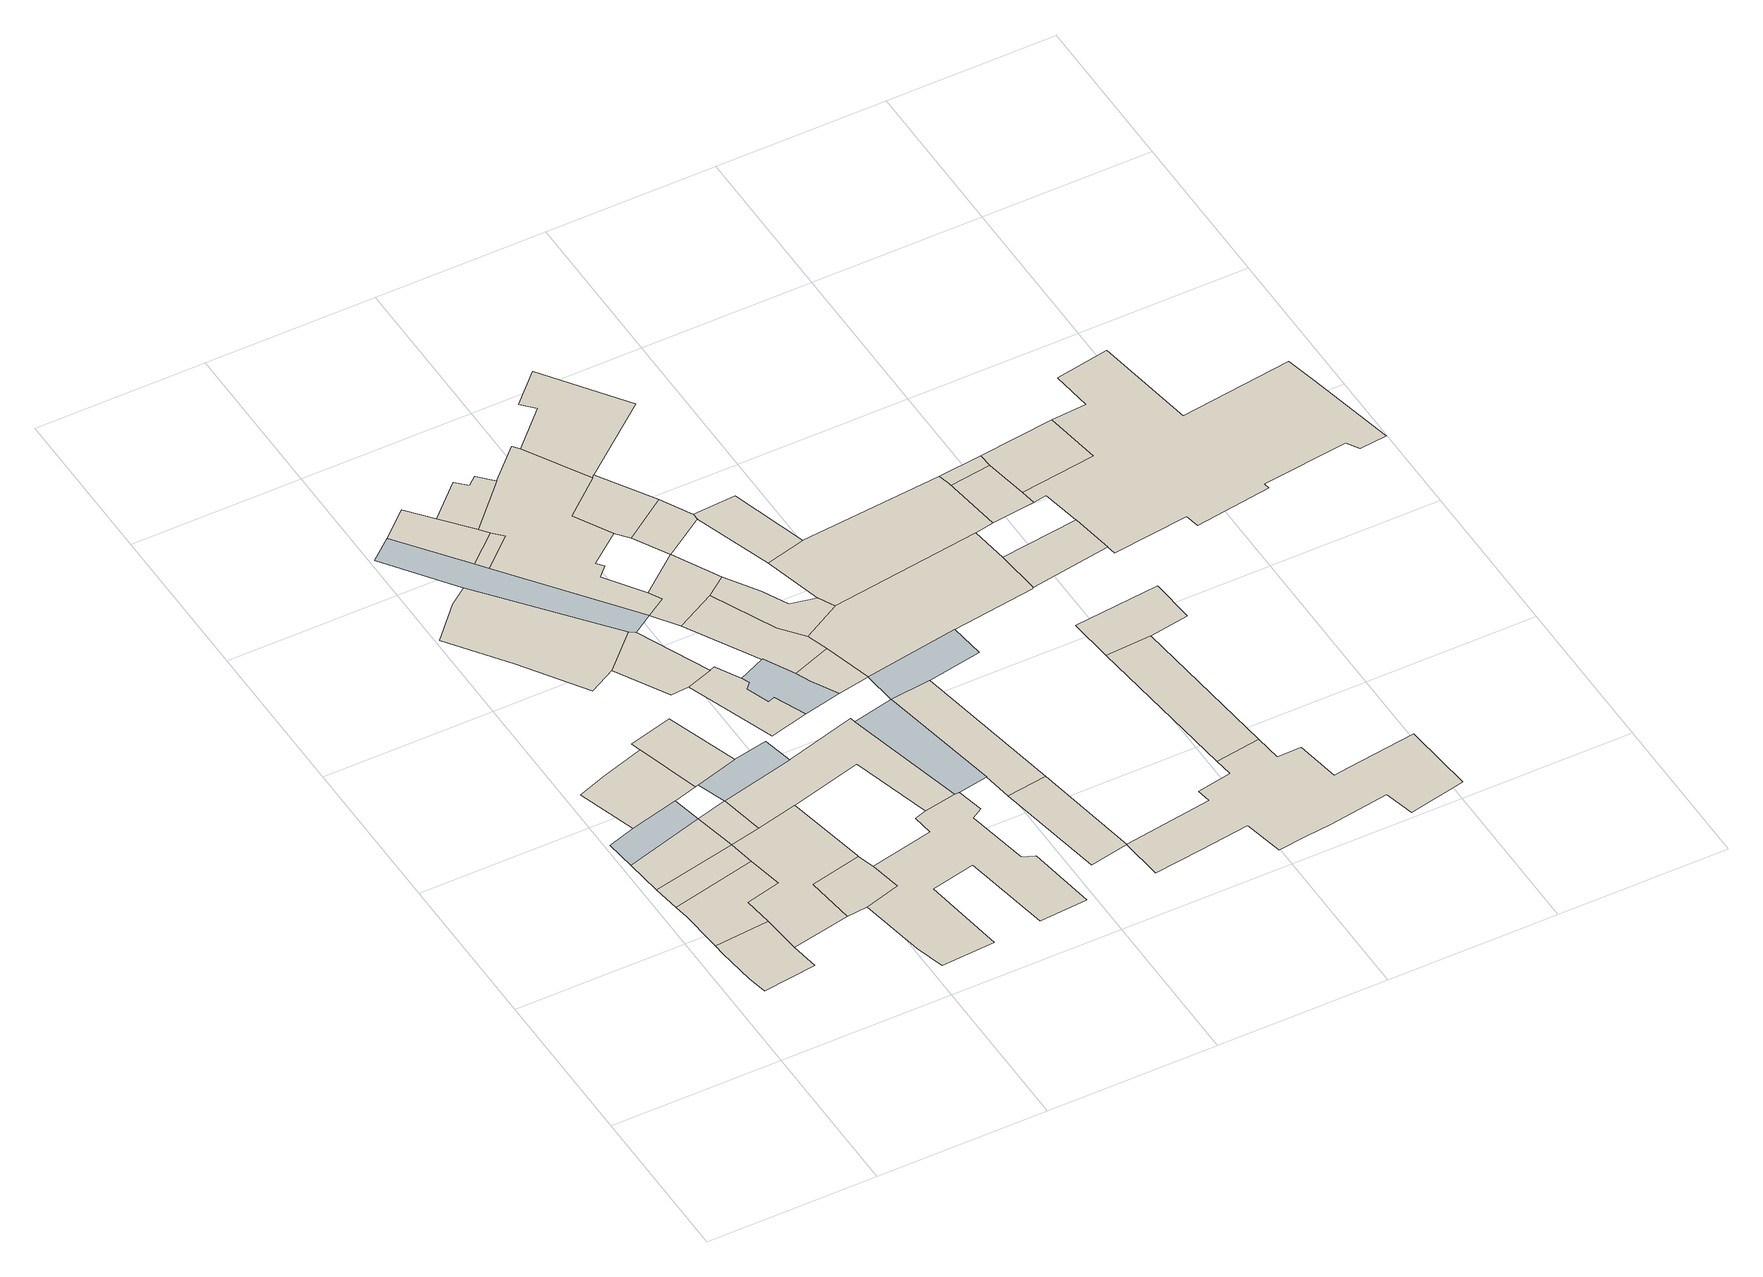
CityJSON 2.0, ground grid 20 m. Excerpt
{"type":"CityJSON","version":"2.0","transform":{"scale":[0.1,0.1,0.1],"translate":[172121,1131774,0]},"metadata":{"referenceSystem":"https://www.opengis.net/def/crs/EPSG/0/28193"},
"CityObjects":{
"building1":{"type":"Building","attributes":{"time":{"estimatedStart":{"year":1841},"estimatedEnd":{"year":1938}},"material":{"value":"dressed stone","sources":[{"name":"Amiran Atlas, sheet 11, map 4.2","type":"Secondary cartographic source"}],"paradata":{"author":"Beatrice Vaienti","date":"29-05-2023","version":0}},"numberOfFloors":{"value":"2","sources":[{"name":"Amiran Atlas, sheet 12, map 4.3","type":"Secondary cartographic source"}],"paradata":{"type":"user","author":"Beatrice Vaienti","date":"29-05-2023","comments":"In the atlas the value is \"1-3\", we have chosen a random value between 1 and 3 assigning a higher probability to 1 and 2 floors, respectively p=[0.35,0.35,0.3] for 1, 2, 3 floors","version":0}},"roof":{"type":{"value":"flat","paradata":{"type":"user","author":"Beatrice Vaienti","date":"29-05-2023","version":0}}},"updatedGeometry":true},"geometry":[{"type":"MultiSurface","lod":"0","boundaries":[[[0,1,2,3,4,5,6]]]}]},
"building2":{"type":"Building","attributes":{"time":{"estimatedStart":{"year":1841},"estimatedEnd":{"year":1938}},"material":{"value":"dressed stone","sources":[{"name":"Amiran Atlas, sheet 11, map 4.2","type":"Secondary cartographic source"}],"paradata":{"author":"Beatrice Vaienti","date":"29-05-2023","version":0}},"numberOfFloors":{"value":"2","sources":[{"name":"Amiran Atlas, sheet 12, map 4.3","type":"Secondary cartographic source"}],"paradata":{"type":"user","author":"Beatrice Vaienti","date":"29-05-2023","comments":"In the atlas the value is \"1-3\", we have chosen a random value between 1 and 3 assigning a higher probability to 1 and 2 floors, respectively p=[0.35,0.35,0.3] for 1, 2, 3 floors","version":0}},"roof":{"type":{"value":"flat","paradata":{"type":"user","author":"Beatrice Vaienti","date":"29-05-2023","version":0}}},"updatedGeometry":true},"geometry":[{"type":"MultiSurface","lod":"0","boundaries":[[[7,8,9,5,4,10,11,12]]]}]},
"building3":{"type":"Building","attributes":{"time":{"estimatedStart":{"year":1841},"estimatedEnd":{"year":1938}},"material":{"value":"dressed stone","sources":[{"name":"Amiran Atlas, sheet 11, map 4.2","type":"Secondary cartographic source"}],"paradata":{"author":"Beatrice Vaienti","date":"29-05-2023","version":0}},"numberOfFloors":{"value":"1","sources":[{"name":"Amiran Atlas, sheet 12, map 4.3","type":"Secondary cartographic source"}],"paradata":{"type":"user","author":"Beatrice Vaienti","date":"29-05-2023","comments":"In the atlas the value is \"1-3\", we have chosen a random value between 1 and 3 assigning a higher probability to 1 and 2 floors, respectively p=[0.35,0.35,0.3] for 1, 2, 3 floors","version":0}},"roof":{"type":{"value":"flat","paradata":{"type":"user","author":"Beatrice Vaienti","date":"29-05-2023","version":0}}},"updatedGeometry":true},"geometry":[{"type":"MultiSurface","lod":"0","boundaries":[[[13,14,7,12]]]}]},
"building4":{"type":"Building","attributes":{"time":{"estimatedStart":{"year":1841},"estimatedEnd":{"year":1938}},"material":{"value":"dressed stone","sources":[{"name":"Amiran Atlas, sheet 11, map 4.2","type":"Secondary cartographic source"}],"paradata":{"author":"Beatrice Vaienti","date":"29-05-2023","version":0}},"numberOfFloors":{"value":"1","sources":[{"name":"Amiran Atlas, sheet 12, map 4.3","type":"Secondary cartographic source"}],"paradata":{"type":"user","author":"Beatrice Vaienti","date":"29-05-2023","comments":"In the atlas the value is \"1-3\", we have chosen a random value between 1 and 3 assigning a higher probability to 1 and 2 floors, respectively p=[0.35,0.35,0.3] for 1, 2, 3 floors","version":0}},"roof":{"type":{"value":"flat","paradata":{"type":"user","author":"Beatrice Vaienti","date":"29-05-2023","version":0}}},"updatedGeometry":true},"geometry":[{"type":"MultiSurface","lod":"0","boundaries":[[[15,14,13,16]]]}]},
"object1":{"type":"GenericCityObject","attributes":{"time":{"estimatedStart":{"year":1841},"estimatedEnd":{"year":1938}},"material":{"value":"dressed stone","sources":[{"name":"Amiran Atlas, sheet 11, map 4.2","type":"Secondary cartographic source"}],"paradata":{"author":"Beatrice Vaienti","date":"29-05-2023","version":0}},"numberOfFloors":{"value":"1","sources":[{"name":"Amiran Atlas, sheet 12, map 4.3","type":"Secondary cartographic source"}],"paradata":{"type":"user","author":"Beatrice Vaienti","date":"29-05-2023","comments":"In the atlas the value is \"1-3\", we have chosen a random value between 1 and 3 assigning a higher probability to 1 and 2 floors, respectively p=[0.35,0.35,0.3] for 1, 2, 3 floors","version":0}},"roof":{"type":{"value":"flat","paradata":{"type":"user","author":"Beatrice Vaienti","date":"29-05-2023","version":0}}},"updatedGeometry":true},"geometry":[{"type":"MultiSurface","lod":"0","boundaries":[[[15,16,17,18,19]]]}]},
"building5":{"type":"Building","attributes":{"time":{"estimatedStart":{"year":1841},"estimatedEnd":{"year":1938}},"material":{"value":"dressed stone","sources":[{"name":"Amiran Atlas, sheet 11, map 4.2","type":"Secondary cartographic source"}],"paradata":{"author":"Beatrice Vaienti","date":"29-05-2023","version":0}},"numberOfFloors":{"value":"2","sources":[{"name":"Amiran Atlas, sheet 12, map 4.3","type":"Secondary cartographic source"}],"paradata":{"type":"user","author":"Beatrice Vaienti","date":"29-05-2023","comments":"In the atlas the value is \"1-3\", we have chosen a random value between 1 and 3 assigning a higher probability to 1 and 2 floors, respectively p=[0.35,0.35,0.3] for 1, 2, 3 floors","version":0}},"roof":{"type":{"value":"domed","paradata":{"type":"user","author":"Beatrice Vaienti","date":"29-05-2023","version":0}}},"updatedGeometry":true},"geometry":[{"type":"MultiSurface","lod":"0","boundaries":[[[20,21,18,17,22,23]]]}]},
"building6":{"type":"Building","attributes":{"time":{"estimatedStart":{"year":1841},"estimatedEnd":{"year":1938}},"material":{"value":"dressed stone","sources":[{"name":"Amiran Atlas, sheet 11, map 4.2","type":"Secondary cartographic source"}],"paradata":{"author":"Beatrice Vaienti","date":"29-05-2023","version":0}},"numberOfFloors":{"value":"2","sources":[{"name":"Amiran Atlas, sheet 12, map 4.3","type":"Secondary cartographic source"}],"paradata":{"type":"user","author":"Beatrice Vaienti","date":"29-05-2023","comments":"In the atlas the value is \"1-3\", we have chosen a random value between 1 and 3 assigning a higher probability to 1 and 2 floors, respectively p=[0.35,0.35,0.3] for 1, 2, 3 floors","version":0}},"roof":{"type":{"value":"flat","paradata":{"type":"user","author":"Beatrice Vaienti","date":"29-05-2023","version":0}}},"updatedGeometry":true},"geometry":[{"type":"MultiSurface","lod":"0","boundaries":[[[10,4,3,24,25,26,27,28,29,13,12,11]]]}]},
"building7":{"type":"Building","attributes":{"time":{"estimatedStart":{"year":1841},"estimatedEnd":{"year":1938}},"material":{"value":"dressed stone","sources":[{"name":"Amiran Atlas, sheet 11, map 4.2","type":"Secondary cartographic source"}],"paradata":{"author":"Beatrice Vaienti","date":"29-05-2023","version":0}},"numberOfFloors":{"value":"3","sources":[{"name":"Amiran Atlas, sheet 12, map 4.3","type":"Secondary cartographic source"}],"paradata":{"type":"user","author":"Beatrice Vaienti","date":"29-05-2023","comments":"In the atlas the value is \"1-3\", we have chosen a random value between 1 and 3 assigning a higher probability to 1 and 2 floors, respectively p=[0.35,0.35,0.3] for 1, 2, 3 floors","version":0}},"roof":{"type":{"value":"flat","paradata":{"type":"user","author":"Beatrice Vaienti","date":"29-05-2023","version":0}}},"updatedGeometry":true},"geometry":[{"type":"MultiSurface","lod":"0","boundaries":[[[30,16,13,29]]]}]},
"building8":{"type":"Building","attributes":{"time":{"estimatedStart":{"year":1841},"estimatedEnd":{"year":1938}},"material":{"value":"dressed stone","sources":[{"name":"Amiran Atlas, sheet 11, map 4.2","type":"Secondary cartographic source"}],"paradata":{"author":"Beatrice Vaienti","date":"29-05-2023","version":0}},"numberOfFloors":{"value":"1","sources":[{"name":"Amiran Atlas, sheet 12, map 4.3","type":"Secondary cartographic source"}],"paradata":{"type":"user","author":"Beatrice Vaienti","date":"29-05-2023","comments":"In the atlas the value is \"1-3\", we have chosen a random value between 1 and 3 assigning a higher probability to 1 and 2 floors, respectively p=[0.35,0.35,0.3] for 1, 2, 3 floors","version":0}},"roof":{"type":{"value":"domed","paradata":{"type":"user","author":"Beatrice Vaienti","date":"29-05-2023","version":0}}},"updatedGeometry":true},"geometry":[{"type":"MultiSurface","lod":"0","boundaries":[[[31,26,25,24,32,33]]]}]},
"building9":{"type":"Building","attributes":{"time":{"estimatedStart":{"year":1841},"estimatedEnd":{"year":1938}},"material":{"value":"dressed stone","sources":[{"name":"Amiran Atlas, sheet 11, map 4.2","type":"Secondary cartographic source"}],"paradata":{"author":"Beatrice Vaienti","date":"29-05-2023","version":0}},"numberOfFloors":{"value":"3","sources":[{"name":"Amiran Atlas, sheet 12, map 4.3","type":"Secondary cartographic source"}],"paradata":{"type":"user","author":"Beatrice Vaienti","date":"29-05-2023","comments":"In the atlas the value is \"1-3\", we have chosen a random value between 1 and 3 assigning a higher probability to 1 and 2 floors, respectively p=[0.35,0.35,0.3] for 1, 2, 3 floors","version":0}},"roof":{"type":{"value":"domed","paradata":{"type":"user","author":"Beatrice Vaienti","date":"29-05-2023","version":0}}},"updatedGeometry":true},"geometry":[{"type":"MultiSurface","lod":"0","boundaries":[[[22,34,35,36,37,23]]]}]},
"building10":{"type":"Building","attributes":{"time":{"estimatedStart":{"year":1841},"estimatedEnd":{"year":1938}},"material":{"value":"dressed stone","sources":[{"name":"Amiran Atlas, sheet 11, map 4.2","type":"Secondary cartographic source"}],"paradata":{"author":"Beatrice Vaienti","date":"29-05-2023","version":0}},"numberOfFloors":{"value":"1","sources":[{"name":"Amiran Atlas, sheet 12, map 4.3","type":"Secondary cartographic source"}],"paradata":{"type":"user","author":"Beatrice Vaienti","date":"29-05-2023","comments":"In the atlas the value is \"1-3\", we have chosen a random value between 1 and 3 assigning a higher probability to 1 and 2 floors, respectively p=[0.35,0.35,0.3] for 1, 2, 3 floors","version":0}},"roof":{"type":{"value":"domed","paradata":{"type":"user","author":"Beatrice Vaienti","date":"29-05-2023","version":0}}},"updatedGeometry":true},"geometry":[{"type":"MultiSurface","lod":"0","boundaries":[[[38,39,40,41,42,43,44]]]}]},
"object2":{"type":"GenericCityObject","attributes":{"time":{"estimatedStart":{"year":1841},"estimatedEnd":{"year":1938}},"material":{"paradata":{"version":0}},"numberOfFloors":{"value":"1","sources":[{"name":"Amiran Atlas, sheet 12, map 4.3","type":"Secondary cartographic source"}],"paradata":{"type":"user","author":"Beatrice Vaienti","date":"29-05-2023","comments":"In the atlas the value is \"1-3\", we have chosen a random value between 1 and 3 assigning a higher probability to 1 and 2 floors, respectively p=[0.35,0.35,0.3] for 1, 2, 3 floors","version":0}},"roof":{"type":{"value":"hip","paradata":{"type":"predicted","date":"05-06-2023","comments":"Random Forest Classifier","version":0}}},"updatedGeometry":true},"geometry":[{"type":"MultiSurface","lod":"0","boundaries":[[[34,30,45,46,35]]]}]},
"object3":{"type":"GenericCityObject","attributes":{"time":{"estimatedStart":{"year":1841},"estimatedEnd":{"year":1938}},"material":{"value":"dressed stone","sources":[{"name":"Amiran Atlas, sheet 11, map 4.2","type":"Secondary cartographic source"}],"paradata":{"author":"Beatrice Vaienti","date":"29-05-2023","version":0}},"numberOfFloors":{"value":"3","sources":[{"name":"Amiran Atlas, sheet 12, map 4.3","type":"Secondary cartographic source"}],"paradata":{"type":"user","author":"Beatrice Vaienti","date":"29-05-2023","comments":"In the atlas the value is \"1-3\", we have chosen a random value between 1 and 3 assigning a higher probability to 1 and 2 floors, respectively p=[0.35,0.35,0.3] for 1, 2, 3 floors","version":0}},"roof":{"type":{"value":"hip","paradata":{"type":"user","author":"Beatrice Vaienti","date":"29-05-2023","comments":"In the Atlas the value is reported is 'gabled (tiles)', however it is not clear whether it refers to a hip or a gable roof. Therefore we assigned a random value between the two.","version":0}}},"updatedGeometry":true},"geometry":[{"type":"MultiSurface","lod":"0","boundaries":[[[43,47,48,49,50,51,52,44]]]}]},
"building11":{"type":"Building","attributes":{"time":{"estimatedStart":{"year":1841},"estimatedEnd":{"year":1938}},"material":{"value":"dressed stone","sources":[{"name":"Amiran Atlas, sheet 11, map 4.2","type":"Secondary cartographic source"}],"paradata":{"author":"Beatrice Vaienti","date":"29-05-2023","version":0}},"numberOfFloors":{"value":"3","sources":[{"name":"Amiran Atlas, sheet 12, map 4.3","type":"Secondary cartographic source"}],"paradata":{"type":"user","author":"Beatrice Vaienti","date":"29-05-2023","comments":"In the atlas the value is \"1-3\", we have chosen a random value between 1 and 3 assigning a higher probability to 1 and 2 floors, respectively p=[0.35,0.35,0.3] for 1, 2, 3 floors","version":0}},"roof":{"type":{"value":"domed","paradata":{"type":"user","author":"Beatrice Vaienti","date":"29-05-2023","version":0}}},"updatedGeometry":true},"geometry":[{"type":"MultiSurface","lod":"0","boundaries":[[[53,54,55,56,57,58,59,60,61,62,63,64,31,33,32,65,66,67,68]]]}]},
"building12":{"type":"Building","attributes":{"time":{"estimatedStart":{"year":1841},"estimatedEnd":{"year":1938}},"material":{"value":"dressed stone","sources":[{"name":"Amiran Atlas, sheet 11, map 4.2","type":"Secondary cartographic source"}],"paradata":{"author":"Beatrice Vaienti","date":"29-05-2023","version":0}},"numberOfFloors":{"value":"2","sources":[{"name":"Amiran Atlas, sheet 12, map 4.3","type":"Secondary cartographic source"}],"paradata":{"type":"user","author":"Beatrice Vaienti","date":"29-05-2023","comments":"In the atlas the value is \"1-3\", we have chosen a random value between 1 and 3 assigning a higher probability to 1 and 2 floors, respectively p=[0.35,0.35,0.3] for 1, 2, 3 floors","version":0}},"roof":{"type":{"value":"domed","paradata":{"type":"user","author":"Beatrice Vaienti","date":"29-05-2023","version":0}}},"updatedGeometry":true},"geometry":[{"type":"MultiSurface","lod":"0","boundaries":[[[51,50,69,70,71,72]]]}]},
"building13":{"type":"Building","attributes":{"time":{"estimatedStart":{"year":1841},"estimatedEnd":{"year":1938}},"material":{"value":"dressed stone","sources":[{"name":"Amiran Atlas, sheet 11, map 4.2","type":"Secondary cartographic source"}],"paradata":{"author":"Beatrice Vaienti","date":"29-05-2023","version":0}},"numberOfFloors":{"value":"2","sources":[{"name":"Amiran Atlas, sheet 12, map 4.3","type":"Secondary cartographic source"}],"paradata":{"type":"user","author":"Beatrice Vaienti","date":"29-05-2023","comments":"In the atlas the value is \"1-3\", we have chosen a random value between 1 and 3 assigning a higher probability to 1 and 2 floors, respectively p=[0.35,0.35,0.3] for 1, 2, 3 floors","version":0}},"roof":{"type":{"value":"gable","paradata":{"type":"user","author":"Beatrice Vaienti","date":"29-05-2023","comments":"In the Atlas the value is reported is 'gabled (tiles)', however it is not clear whether it refers to a hip or a gable roof. Therefore we assigned a random value between the two.","version":0}}},"updatedGeometry":true},"geometry":[{"type":"MultiSurface","lod":"0","boundaries":[[[62,61,73,74,45,30,29,28,75]]]}]},
"building14":{"type":"Building","attributes":{"time":{"estimatedStart":{"year":1841},"estimatedEnd":{"year":1938}},"material":{"value":"dressed stone","sources":[{"name":"Amiran Atlas, sheet 11, map 4.2","type":"Secondary cartographic source"}],"paradata":{"author":"Beatrice Vaienti","date":"29-05-2023","version":0}},"numberOfFloors":{"value":"3","sources":[{"name":"Amiran Atlas, sheet 12, map 4.3","type":"Secondary cartographic source"}],"paradata":{"type":"user","author":"Beatrice Vaienti","date":"29-05-2023","comments":"In the atlas the value is \"1-3\", we have chosen a random value between 1 and 3 assigning a higher probability to 1 and 2 floors, respectively p=[0.35,0.35,0.3] for 1, 2, 3 floors","version":0}},"roof":{"type":{"value":"domed","paradata":{"type":"user","author":"Beatrice Vaienti","date":"29-05-2023","version":0}}},"updatedGeometry":true},"geometry":[{"type":"MultiSurface","lod":"0","boundaries":[[[76,77,47,43,42,78]]]}]},
"building15":{"type":"Building","attributes":{"time":{"estimatedStart":{"year":1841},"estimatedEnd":{"year":1938}},"material":{"value":"dressed stone","sources":[{"name":"Amiran Atlas, sheet 11, map 4.2","type":"Secondary cartographic source"}],"paradata":{"author":"Beatrice Vaienti","date":"29-05-2023","version":0}},"numberOfFloors":{"value":"1","sources":[{"name":"Amiran Atlas, sheet 12, map 4.3","type":"Secondary cartographic source"}],"paradata":{"type":"user","author":"Beatrice Vaienti","date":"29-05-2023","comments":"In the atlas the value is \"1-3\", we have chosen a random value between 1 and 3 assigning a higher probability to 1 and 2 floors, respectively p=[0.35,0.35,0.3] for 1, 2, 3 floors","version":0}},"roof":{"type":{"value":"domed","paradata":{"type":"user","author":"Beatrice Vaienti","date":"29-05-2023","version":0}}},"updatedGeometry":true},"geometry":[{"type":"MultiSurface","lod":"0","boundaries":[[[79,69,50,49]]]}]},
"building16":{"type":"Building","attributes":{"time":{"estimatedStart":{"year":1841},"estimatedEnd":{"year":1938}},"material":{"value":"dressed stone","sources":[{"name":"Amiran Atlas, sheet 11, map 4.2","type":"Secondary cartographic source"}],"paradata":{"author":"Beatrice Vaienti","date":"29-05-2023","version":0}},"numberOfFloors":{"value":"1","sources":[{"name":"Amiran Atlas, sheet 12, map 4.3","type":"Secondary cartographic source"}],"paradata":{"type":"user","author":"Beatrice Vaienti","date":"29-05-2023","comments":"In the atlas the value is \"1-3\", we have chosen a random value between 1 and 3 assigning a higher probability to 1 and 2 floors, respectively p=[0.35,0.35,0.3] for 1, 2, 3 floors","version":0}},"roof":{"type":{"value":"flat","paradata":{"type":"user","author":"Beatrice Vaienti","date":"29-05-2023","version":0}}},"updatedGeometry":true},"geometry":[{"type":"MultiSurface","lod":"0","boundaries":[[[80,81,82,83,77,76,84,85,86,87]]]}]},
"building17":{"type":"Building","attributes":{"time":{"estimatedStart":{"year":1841},"estimatedEnd":{"year":1938}},"material":{"value":"dressed stone","sources":[{"name":"Amiran Atlas, sheet 11, map 4.2","type":"Secondary cartographic source"}],"paradata":{"author":"Beatrice Vaienti","date":"29-05-2023","version":0}},"numberOfFloors":{"value":"2","sources":[{"name":"Amiran Atlas, sheet 12, map 4.3","type":"Secondary cartographic source"}],"paradata":{"type":"user","author":"Beatrice Vaienti","date":"29-05-2023","comments":"In the atlas the value is \"1-3\", we have chosen a random value between 1 and 3 assigning a higher probability to 1 and 2 floors, respectively p=[0.35,0.35,0.3] for 1, 2, 3 floors","version":0}},"roof":{"type":{"value":"flat","paradata":{"type":"user","author":"Beatrice Vaienti","date":"29-05-2023","version":0}}},"updatedGeometry":true},"geometry":[{"type":"MultiSurface","lod":"0","boundaries":[[[71,70,88,89,90,91]]]}]},
"building18":{"type":"Building","attributes":{"time":{"estimatedStart":{"year":1841},"estimatedEnd":{"year":1938}},"material":{"value":"dressed stone","sources":[{"name":"Amiran Atlas, sheet 11, map 4.2","type":"Secondary cartographic source"}],"paradata":{"author":"Beatrice Vaienti","date":"29-05-2023","version":0}},"numberOfFloors":{"value":"2","sources":[{"name":"Amiran Atlas, sheet 12, map 4.3","type":"Secondary cartographic source"}],"paradata":{"type":"user","author":"Beatrice Vaienti","date":"29-05-2023","comments":"In the atlas the value is \"1-3\", we have chosen a random value between 1 and 3 assigning a higher probability to 1 and 2 floors, respectively p=[0.35,0.35,0.3] for 1, 2, 3 floors","version":0}},"roof":{"type":{"value":"flat","paradata":{"type":"user","author":"Beatrice Vaienti","date":"29-05-2023","version":0}}},"updatedGeometry":true},"geometry":[{"type":"MultiSurface","lod":"0","boundaries":[[[92,93,94,95,96,97,98,88,70,69,79,49,48,99,100,101]]]}]},
"object4":{"type":"GenericCityObject","attributes":{"time":{"estimatedStart":{"year":1841},"estimatedEnd":{"year":1938}},"material":{"value":"dressed stone","sources":[{"name":"Amiran Atlas, sheet 11, map 4.2","type":"Secondary cartographic source"}],"paradata":{"author":"Beatrice Vaienti","date":"29-05-2023","version":0}},"numberOfFloors":{"value":"2","sources":[{"name":"Amiran Atlas, sheet 12, map 4.3","type":"Secondary cartographic source"}],"paradata":{"type":"user","author":"Beatrice Vaienti","date":"29-05-2023","comments":"In the atlas the value is \"1-3\", we have chosen a random value between 1 and 3 assigning a higher probability to 1 and 2 floors, respectively p=[0.35,0.35,0.3] for 1, 2, 3 floors","version":0}},"roof":{"type":{"value":"flat","paradata":{"type":"user","author":"Beatrice Vaienti","date":"29-05-2023","version":0}}},"updatedGeometry":true},"geometry":[{"type":"MultiSurface","lod":"0","boundaries":[[[102,103,82,81,80,87,86,85,104,105]]]}]},
"object5":{"type":"GenericCityObject","attributes":{"time":{"estimatedStart":{"year":1841},"estimatedEnd":{"year":1938}},"material":{"value":"dressed stone","sources":[{"name":"Amiran Atlas, sheet 11, map 4.2","type":"Secondary cartographic source"}],"paradata":{"author":"Beatrice Vaienti","date":"29-05-2023","version":0}},"numberOfFloors":{"value":"3","sources":[{"name":"Amiran Atlas, sheet 12, map 4.3","type":"Secondary cartographic source"}],"paradata":{"type":"user","author":"Beatrice Vaienti","date":"29-05-2023","comments":"In the atlas the value is \"1-3\", we have chosen a random value between 1 and 3 assigning a higher probability to 1 and 2 floors, respectively p=[0.35,0.35,0.3] for 1, 2, 3 floors","version":0}},"roof":{"type":{"value":"flat","paradata":{"type":"user","author":"Beatrice Vaienti","date":"29-05-2023","version":0}}},"updatedGeometry":true},"geometry":[{"type":"MultiSurface","lod":"0","boundaries":[[[61,60,106,107,73]]]}]},
"building19":{"type":"Building","attributes":{"time":{"estimatedStart":{"year":1841},"estimatedEnd":{"year":1938}},"material":{"value":"dressed stone","sources":[{"name":"Amiran Atlas, sheet 11, map 4.2","type":"Secondary cartographic source"}],"paradata":{"author":"Beatrice Vaienti","date":"29-05-2023","version":0}},"numberOfFloors":{"value":"1","sources":[{"name":"Amiran Atlas, sheet 12, map 4.3","type":"Secondary cartographic source"}],"paradata":{"type":"user","author":"Beatrice Vaienti","date":"29-05-2023","comments":"In the atlas the value is \"1-3\", we have chosen a random value between 1 and 3 assigning a higher probability to 1 and 2 floors, respectively p=[0.35,0.35,0.3] for 1, 2, 3 floors","version":0}},"roof":{"type":{"value":"flat","paradata":{"type":"user","author":"Beatrice Vaienti","date":"29-05-2023","version":0}}},"updatedGeometry":true},"geometry":[{"type":"MultiSurface","lod":"0","boundaries":[[[99,48,108,109,110,111,100]]]}]},
"building20":{"type":"Building","attributes":{"time":{"estimatedStart":{"year":1841},"estimatedEnd":{"year":1938}},"material":{"value":"dressed stone","sources":[{"name":"Amiran Atlas, sheet 11, map 4.2","type":"Secondary cartographic source"}],"paradata":{"author":"Beatrice Vaienti","date":"29-05-2023","version":0}},"numberOfFloors":{"value":"2","sources":[{"name":"Amiran Atlas, sheet 12, map 4.3","type":"Secondary cartographic source"}],"paradata":{"type":"user","author":"Beatrice Vaienti","date":"29-05-2023","comments":"In the atlas the value is \"1-3\", we have chosen a random value between 1 and 3 assigning a higher probability to 1 and 2 floors, respectively p=[0.35,0.35,0.3] for 1, 2, 3 floors","version":0}},"roof":{"type":{"value":"flat","paradata":{"type":"user","author":"Beatrice Vaienti","date":"29-05-2023","version":0}}},"updatedGeometry":true},"geometry":[{"type":"MultiSurface","lod":"0","boundaries":[[[112,113,114,109,108,102]]]}]},
"building21":{"type":"Building","attributes":{"time":{"estimatedStart":{"year":1841},"estimatedEnd":{"year":1938}},"material":{"value":"dressed stone","sources":[{"name":"Amiran Atlas, sheet 11, map 4.2","type":"Secondary cartographic source"}],"paradata":{"author":"Beatrice Vaienti","date":"29-05-2023","version":0}},"numberOfFloors":{"value":"1","sources":[{"name":"Amiran Atlas, sheet 12, map 4.3","type":"Secondary cartographic source"}],"paradata":{"type":"user","author":"Beatrice Vaienti","date":"29-05-2023","comments":"In the atlas the value is \"1-3\", we have chosen a random value between 1 and 3 assigning a higher probability to 1 and 2 floors, respectively p=[0.35,0.35,0.3] for 1, 2, 3 floors","version":0}},"roof":{"type":{"value":"flat","paradata":{"type":"user","author":"Beatrice Vaienti","date":"29-05-2023","version":0}}},"updatedGeometry":true},"geometry":[{"type":"MultiSurface","lod":"0","boundaries":[[[104,115,112,102,105]]]}]},
"building22":{"type":"Building","attributes":{"time":{"estimatedStart":{"year":1841},"estimatedEnd":{"year":1938}},"material":{"value":"dressed stone","sources":[{"name":"Amiran Atlas, sheet 11, map 4.2","type":"Secondary cartographic source"}],"paradata":{"author":"Beatrice Vaienti","date":"29-05-2023","version":0}},"numberOfFloors":{"value":"2","sources":[{"name":"Amiran Atlas, sheet 12, map 4.3","type":"Secondary cartographic source"}],"paradata":{"type":"user","author":"Beatrice Vaienti","date":"29-05-2023","comments":"In the atlas the value is \"1-3\", we have chosen a random value between 1 and 3 assigning a higher probability to 1 and 2 floors, respectively p=[0.35,0.35,0.3] for 1, 2, 3 floors","version":0}},"roof":{"type":{"value":"flat","paradata":{"type":"user","author":"Beatrice Vaienti","date":"29-05-2023","version":0}}},"updatedGeometry":true},"geometry":[{"type":"MultiSurface","lod":"0","boundaries":[[[116,117,118,119]]]}]},
"building23":{"type":"Building","attributes":{"time":{"estimatedStart":{"year":1841},"estimatedEnd":{"year":1938}},"material":{"value":"dressed stone","sources":[{"name":"Amiran Atlas, sheet 11, map 4.2","type":"Secondary cartographic source"}],"paradata":{"author":"Beatrice Vaienti","date":"29-05-2023","version":0}},"numberOfFloors":{"value":"3","sources":[{"name":"Amiran Atlas, sheet 12, map 4.3","type":"Secondary cartographic source"}],"paradata":{"type":"user","author":"Beatrice Vaienti","date":"29-05-2023","comments":"In the atlas the value is \"1-3\", we have chosen a random value between 1 and 3 assigning a higher probability to 1 and 2 floors, respectively p=[0.35,0.35,0.3] for 1, 2, 3 floors","version":0}},"roof":{"type":{"value":"flat","paradata":{"type":"user","author":"Beatrice Vaienti","date":"29-05-2023","version":0}}},"updatedGeometry":true},"geometry":[{"type":"MultiSurface","lod":"0","boundaries":[[[95,94,120,121,122,96]]]}]},
"building24":{"type":"Building","attributes":{"time":{"estimatedStart":{"year":1841},"estimatedEnd":{"year":1938}},"material":{"value":"dressed stone","sources":[{"name":"Amiran Atlas, sheet 11, map 4.2","type":"Secondary cartographic source"}],"paradata":{"author":"Beatrice Vaienti","date":"29-05-2023","version":0}},"numberOfFloors":{"value":"3","sources":[{"name":"Amiran Atlas, sheet 12, map 4.3","type":"Secondary cartographic source"}],"paradata":{"type":"user","author":"Beatrice Vaienti","date":"29-05-2023","comments":"In the atlas the value is \"1-3\", we have chosen a random value between 1 and 3 assigning a higher probability to 1 and 2 floors, respectively p=[0.35,0.35,0.3] for 1, 2, 3 floors","version":0}},"roof":{"type":{"value":"flat","paradata":{"type":"user","author":"Beatrice Vaienti","date":"29-05-2023","version":0}}},"updatedGeometry":true},"geometry":[{"type":"MultiSurface","lod":"0","boundaries":[[[107,106,116,119,123]]]}]},
"building25":{"type":"Building","attributes":{"time":{"estimatedStart":{"year":1841},"estimatedEnd":{"year":1938}},"material":{"value":"dressed stone","sources":[{"name":"Amiran Atlas, sheet 11, map 4.2","type":"Secondary cartographic source"}],"paradata":{"author":"Beatrice Vaienti","date":"29-05-2023","version":0}},"numberOfFloors":{"value":"1","sources":[{"name":"Amiran Atlas, sheet 12, map 4.3","type":"Secondary cartographic source"}],"paradata":{"type":"user","author":"Beatrice Vaienti","date":"29-05-2023","comments":"In the atlas the value is \"1-3\", we have chosen a random value between 1 and 3 assigning a higher probability to 1 and 2 floors, respectively p=[0.35,0.35,0.3] for 1, 2, 3 floors","version":0}},"roof":{"type":{"value":"flat","paradata":{"type":"user","author":"Beatrice Vaienti","date":"29-05-2023","version":0}}},"updatedGeometry":true},"geometry":[{"type":"MultiSurface","lod":"0","boundaries":[[[124,110,109,114,113,125,126,127]]]}]},
"building26":{"type":"Building","attributes":{"time":{"estimatedStart":{"year":1841},"estimatedEnd":{"year":1938}},"material":{"value":"dressed stone","sources":[{"name":"Amiran Atlas, sheet 11, map 4.2","type":"Secondary cartographic source"}],"paradata":{"author":"Beatrice Vaienti","date":"29-05-2023","version":0}},"numberOfFloors":{"value":"1","sources":[{"name":"Amiran Atlas, sheet 12, map 4.3","type":"Secondary cartographic source"}],"paradata":{"type":"user","author":"Beatrice Vaienti","date":"29-05-2023","comments":"In the atlas the value is \"1-3\", we have chosen a random value between 1 and 3 assigning a higher probability to 1 and 2 floors, respectively p=[0.35,0.35,0.3] for 1, 2, 3 floors","version":0}},"roof":{"type":{"value":"flat","paradata":{"type":"user","author":"Beatrice Vaienti","date":"29-05-2023","version":0}}},"updatedGeometry":true},"geometry":[{"type":"MultiSurface","lod":"0","boundaries":[[[128,129,121,120,111]]]}]},
"object6":{"type":"GenericCityObject","attributes":{"time":{"estimatedStart":{"year":1841},"estimatedEnd":{"year":1938}},"material":{"value":"dressed stone","sources":[{"name":"Amiran Atlas, sheet 11, map 4.2","type":"Secondary cartographic source"}],"paradata":{"author":"Beatrice Vaienti","date":"29-05-2023","version":0}},"numberOfFloors":{"value":"2","sources":[{"name":"Amiran Atlas, sheet 12, map 4.3","type":"Secondary cartographic source"}],"paradata":{"type":"user","author":"Beatrice Vaienti","date":"29-05-2023","comments":"In the atlas the value is \"1-3\", we have chosen a random value between 1 and 3 assigning a higher probability to 1 and 2 floors, respectively p=[0.35,0.35,0.3] for 1, 2, 3 floors","version":0}},"roof":{"type":{"value":"flat","paradata":{"type":"user","author":"Beatrice Vaienti","date":"29-05-2023","version":0}}},"updatedGeometry":true},"geometry":[{"type":"MultiSurface","lod":"0","boundaries":[[[107,123,130,131,115]]]}]},
"building27":{"type":"Building","attributes":{"time":{"estimatedStart":{"year":1841},"estimatedEnd":{"year":1938}},"material":{"value":"dressed stone","sources":[{"name":"Amiran Atlas, sheet 11, map 4.2","type":"Secondary cartographic source"}],"paradata":{"author":"Beatrice Vaienti","date":"29-05-2023","version":0}},"numberOfFloors":{"value":"1","sources":[{"name":"Amiran Atlas, sheet 12, map 4.3","type":"Secondary cartographic source"}],"paradata":{"type":"user","author":"Beatrice Vaienti","date":"29-05-2023","comments":"In the atlas the value is \"1-3\", we have chosen a random value between 1 and 3 assigning a higher probability to 1 and 2 floors, respectively p=[0.35,0.35,0.3] for 1, 2, 3 floors","version":0}},"roof":{"type":{"value":"flat","paradata":{"type":"user","author":"Beatrice Vaienti","date":"29-05-2023","version":0}}},"updatedGeometry":true},"geometry":[{"type":"MultiSurface","lod":"0","boundaries":[[[132,133,134,135,97,96,122]]]}]},
"building28":{"type":"Building","attributes":{"time":{"estimatedStart":{"year":1841},"estimatedEnd":{"year":1938}},"material":{"value":"dressed stone","sources":[{"name":"Amiran Atlas, sheet 11, map 4.2","type":"Secondary cartographic source"}],"paradata":{"author":"Beatrice Vaienti","date":"29-05-2023","version":0}},"numberOfFloors":{"value":"3","sources":[{"name":"Amiran Atlas, sheet 12, map 4.3","type":"Secondary cartographic source"}],"paradata":{"type":"user","author":"Beatrice Vaienti","date":"29-05-2023","comments":"In the atlas the value is \"1-3\", we have chosen a random value between 1 and 3 assigning a higher probability to 1 and 2 floors, respectively p=[0.35,0.35,0.3] for 1, 2, 3 floors","version":0}},"roof":{"type":{"value":"flat","paradata":{"type":"user","author":"Beatrice Vaienti","date":"29-05-2023","version":0}}},"updatedGeometry":true},"geometry":[{"type":"MultiSurface","lod":"0","boundaries":[[[128,136,137,138,129]]]}]},
"building29":{"type":"Building","attributes":{"time":{"estimatedStart":{"year":1841},"estimatedEnd":{"year":1938}},"material":{"value":"dressed stone","sources":[{"name":"Amiran Atlas, sheet 11, map 4.2","type":"Secondary cartographic source"}],"paradata":{"author":"Beatrice Vaienti","date":"29-05-2023","version":0}},"numberOfFloors":{"value":"1","sources":[{"name":"Amiran Atlas, sheet 12, map 4.3","type":"Secondary cartographic source"}],"paradata":{"type":"user","author":"Beatrice Vaienti","date":"29-05-2023","comments":"In the atlas the value is \"1-3\", we have chosen a random value between 1 and 3 assigning a higher probability to 1 and 2 floors, respectively p=[0.35,0.35,0.3] for 1, 2, 3 floors","version":0}},"roof":{"type":{"value":"gable","paradata":{"type":"user","author":"Beatrice Vaienti","date":"29-05-2023","comments":"In the Atlas the value is reported is 'gabled (tiles)', however it is not clear whether it refers to a hip or a gable roof. Therefore we assigned a random value between the two.","version":0}}},"updatedGeometry":true},"geometry":[{"type":"MultiSurface","lod":"0","boundaries":[[[139,140,141,142,125,113,112,115,131]]]}]},
"building30":{"type":"Building","attributes":{"time":{"estimatedStart":{"year":1841},"estimatedEnd":{"year":1938}},"material":{"value":"dressed stone","sources":[{"name":"Amiran Atlas, sheet 11, map 4.2","type":"Secondary cartographic source"}],"paradata":{"author":"Beatrice Vaienti","date":"29-05-2023","version":0}},"numberOfFloors":{"value":"2","sources":[{"name":"Amiran Atlas, sheet 12, map 4.3","type":"Secondary cartographic source"}],"paradata":{"type":"user","author":"Beatrice Vaienti","date":"29-05-2023","comments":"In the atlas the value is \"1-3\", we have chosen a random value between 1 and 3 assigning a higher probability to 1 and 2 floors, respectively p=[0.35,0.35,0.3] for 1, 2, 3 floors","version":0}},"roof":{"type":{"value":"flat","paradata":{"type":"user","author":"Beatrice Vaienti","date":"29-05-2023","version":0}}},"updatedGeometry":true},"geometry":[{"type":"MultiSurface","lod":"0","boundaries":[[[142,143,144,145,137,136,126,125]]]}]},
"building31":{"type":"Building","attributes":{"time":{"estimatedStart":{"year":1841},"estimatedEnd":{"year":1938}},"material":{"value":"dressed stone","sources":[{"name":"Amiran Atlas, sheet 11, map 4.2","type":"Secondary cartographic source"}],"paradata":{"author":"Beatrice Vaienti","date":"29-05-2023","version":0}},"numberOfFloors":{"value":"1","sources":[{"name":"Amiran Atlas, sheet 12, map 4.3","type":"Secondary cartographic source"}],"paradata":{"type":"user","author":"Beatrice Vaienti","date":"29-05-2023","comments":"In the atlas the value is \"1-3\", we have chosen a random value between 1 and 3 assigning a higher probability to 1 and 2 floors, respectively p=[0.35,0.35,0.3] for 1, 2, 3 floors","version":0}},"roof":{"type":{"value":"domed","paradata":{"type":"user","author":"Beatrice Vaienti","date":"29-05-2023","version":0}}},"updatedGeometry":true},"geometry":[{"type":"MultiSurface","lod":"0","boundaries":[[[146,147,148,149,150,151,152,153,154,155,156,157,158,159,118,160,161,162,163,164,165]]]}]},
"building32":{"type":"Building","attributes":{"time":{"estimatedStart":{"year":1841},"estimatedEnd":{"year":1938}},"material":{"value":"dressed stone","sources":[{"name":"Amiran Atlas, sheet 11, map 4.2","type":"Secondary cartographic source"}],"paradata":{"author":"Beatrice Vaienti","date":"29-05-2023","version":0}},"numberOfFloors":{"value":"3","sources":[{"name":"Amiran Atlas, sheet 12, map 4.3","type":"Secondary cartographic source"}],"paradata":{"type":"user","author":"Beatrice Vaienti","date":"29-05-2023","comments":"In the atlas the value is \"1-3\", we have chosen a random value between 1 and 3 assigning a higher probability to 1 and 2 floors, respectively p=[0.35,0.35,0.3] for 1, 2, 3 floors","version":0}},"roof":{"type":{"value":"flat","paradata":{"type":"user","author":"Beatrice Vaienti","date":"29-05-2023","version":0}}},"updatedGeometry":true},"geometry":[{"type":"MultiSurface","lod":"0","boundaries":[[[166,156,155,167]]]}]},
"building33":{"type":"Building","attributes":{"time":{"estimatedStart":{"year":1841},"estimatedEnd":{"year":1938}},"material":{"value":"dressed stone","sources":[{"name":"Amiran Atlas, sheet 11, map 4.2","type":"Secondary cartographic source"}],"paradata":{"author":"Beatrice Vaienti","date":"29-05-2023","version":0}},"numberOfFloors":{"value":"1","sources":[{"name":"Amiran Atlas, sheet 12, map 4.3","type":"Secondary cartographic source"}],"paradata":{"type":"user","author":"Beatrice Vaienti","date":"29-05-2023","comments":"In the atlas the value is \"1-3\", we have chosen a random value between 1 and 3 assigning a higher probability to 1 and 2 floors, respectively p=[0.35,0.35,0.3] for 1, 2, 3 floors","version":0}},"roof":{"type":{"value":"flat","paradata":{"type":"user","author":"Beatrice Vaienti","date":"29-05-2023","version":0}}},"updatedGeometry":true},"geometry":[{"type":"MultiSurface","lod":"0","boundaries":[[[166,167,168,169,170]]]}]},
"building34":{"type":"Building","attributes":{"time":{"estimatedStart":{"year":1841},"estimatedEnd":{"year":1938}},"material":{"value":"dressed stone","sources":[{"name":"Amiran Atlas, sheet 11, map 4.2","type":"Secondary cartographic source"}],"paradata":{"author":"Beatrice Vaienti","date":"29-05-2023","version":0}},"numberOfFloors":{"value":"1","sources":[{"name":"Amiran Atlas, sheet 12, map 4.3","type":"Secondary cartographic source"}],"paradata":{"type":"user","author":"Beatrice Vaienti","date":"29-05-2023","comments":"In the atlas the value is \"1-3\", we have chosen a random value between 1 and 3 assigning a higher probability to 1 and 2 floors, respectively p=[0.35,0.35,0.3] for 1, 2, 3 floors","version":0}},"roof":{"type":{"value":"flat","paradata":{"type":"user","author":"Beatrice Vaienti","date":"29-05-2023","version":0}}},"updatedGeometry":true},"geometry":[{"type":"MultiSurface","lod":"0","boundaries":[[[140,171,172,141]]]}]},
"building35":{"type":"Building","attributes":{"time":{"estimatedStart":{"year":1841},"estimatedEnd":{"year":1938}},"material":{"value":"dressed stone","sources":[{"name":"Amiran Atlas, sheet 11, map 4.2","type":"Secondary cartographic source"}],"paradata":{"author":"Beatrice Vaienti","date":"29-05-2023","version":0}},"numberOfFloors":{"value":"1","sources":[{"name":"Amiran Atlas, sheet 12, map 4.3","type":"Secondary cartographic source"}],"paradata":{"type":"user","author":"Beatrice Vaienti","date":"29-05-2023","comments":"In the atlas the value is \"1-3\", we have chosen a random value between 1 and 3 assigning a higher probability to 1 and 2 floors, respectively p=[0.35,0.35,0.3] for 1, 2, 3 floors","version":0}},"roof":{"type":{"value":"flat","paradata":{"type":"user","author":"Beatrice Vaienti","date":"29-05-2023","version":0}}},"updatedGeometry":true},"geometry":[{"type":"MultiSurface","lod":"0","boundaries":[[[173,143,174,175,176]]]}]},
"building36":{"type":"Building","attributes":{"time":{"estimatedStart":{"year":1841},"estimatedEnd":{"year":1938}},"material":{"value":"dressed stone","sources":[{"name":"Amiran Atlas, sheet 11, map 4.2","type":"Secondary cartographic source"}],"paradata":{"author":"Beatrice Vaienti","date":"29-05-2023","version":0}},"numberOfFloors":{"value":"3","sources":[{"name":"Amiran Atlas, sheet 12, map 4.3","type":"Secondary cartographic source"}],"paradata":{"type":"user","author":"Beatrice Vaienti","date":"29-05-2023","comments":"In the atlas the value is \"1-3\", we have chosen a random value between 1 and 3 assigning a higher probability to 1 and 2 floors, respectively p=[0.35,0.35,0.3] for 1, 2, 3 floors","version":0}},"roof":{"type":{"value":"flat","paradata":{"type":"user","author":"Beatrice Vaienti","date":"29-05-2023","version":0}}},"updatedGeometry":true},"geometry":[{"type":"MultiSurface","lod":"0","boundaries":[[[177,145,173,176]]]}]},
"building37":{"type":"Building","attributes":{"time":{"estimatedStart":{"year":1841},"estimatedEnd":{"year":1938}},"material":{"value":"dressed stone","sources":[{"name":"Amiran Atlas, sheet 11, map 4.2","type":"Secondary cartographic source"}],"paradata":{"author":"Beatrice Vaienti","date":"29-05-2023","version":0}},"numberOfFloors":{"value":"3","sources":[{"name":"Amiran Atlas, sheet 12, map 4.3","type":"Secondary cartographic source"}],"paradata":{"type":"user","author":"Beatrice Vaienti","date":"29-05-2023","comments":"In the atlas the value is \"1-3\", we have chosen a random value between 1 and 3 assigning a higher probability to 1 and 2 floors, respectively p=[0.35,0.35,0.3] for 1, 2, 3 floors","version":0}},"roof":{"type":{"value":"flat","paradata":{"type":"user","author":"Beatrice Vaienti","date":"29-05-2023","version":0}}},"updatedGeometry":true},"geometry":[{"type":"MultiSurface","lod":"0","boundaries":[[[178,177,176,175,179]]]}]},
"building38":{"type":"Building","attributes":{"time":{"estimatedStart":{"year":1841},"estimatedEnd":{"year":1938}},"material":{"value":"dressed stone","sources":[{"name":"Amiran Atlas, sheet 11, map 4.2","type":"Secondary cartographic source"}],"paradata":{"author":"Beatrice Vaienti","date":"29-05-2023","version":0}},"numberOfFloors":{"value":"2","sources":[{"name":"Amiran Atlas, sheet 12, map 4.3","type":"Secondary cartographic source"}],"paradata":{"type":"user","author":"Beatrice Vaienti","date":"29-05-2023","comments":"In the atlas the value is \"1-3\", we have chosen a random value between 1 and 3 assigning a higher probability to 1 and 2 floors, respectively p=[0.35,0.35,0.3] for 1, 2, 3 floors","version":0}},"roof":{"type":{"value":"gable","paradata":{"type":"user","author":"Beatrice Vaienti","date":"29-05-2023","comments":"In the Atlas the value is reported is 'gabled (tiles)', however it is not clear whether it refers to a hip or a gable roof. Therefore we assigned a random value between the two.","version":0}}},"updatedGeometry":true},"geometry":[{"type":"MultiSurface","lod":"0","boundaries":[[[180,181,182,183,184,185,186,187,188,189,190,191,178,179,175,174,192,172,171,193,194]]]}]}
},
"vertices":[
[32,122,0],[37,99,0],[100,107,0],[95,141,0],[91,188,0],[26,182,0],[27,169,0],
[19,252,0],[22,234,0],[25,192,0],[87,223,0],[128,233,0],[120,275,0],
[115,306,0],[15,285,0],
[10,330,0],[104,357,0],
[97,392,0],[39,377,0],[6,366,0],
[53,460,0],[17,447,0],[125,400,0],[103,476,0],
[165,155,0],[158,214,0],[219,227,0],[219,230,0],[200,326,0],[151,314,0],
[141,367,0],
[225,207,0],[190,157,0],[232,169,0],
[129,401,0],[180,416,0],[152,502,0],[100,488,0],
[43,760,0],[5,720,0],[55,651,0],[104,577,0],[136,594,0],[179,636,0],[65,776,0],
[229,388,0],[221,424,0],
[186,631,0],[210,647,0],[102,789,0],[92,802,0],[33,879,0],[6,857,0],
[315,159,0],[334,52,0],[391,56,0],[378,139,0],[364,145,0],[350,220,0],[363,228,0],[356,260,0],[351,260,0],[313,253,0],[298,248,0],[301,223,0],[204,78,0],[214,43,0],[277,47,0],[262,147,0],
[129,835,0],[121,845,0],[92,880,0],[67,909,0],
[315,405,0],[314,411,0],[286,349,0],
[193,534,0],[224,545,0],[171,532,0],
[140,823,0],
[243,502,0],[250,509,0],[246,518,0],[230,547,0],[231,428,0],[277,440,0],[261,477,0],[253,474,0],
[173,899,0],[157,916,0],[146,907,0],[133,919,0],
[207,734,0],[200,742,0],[239,772,0],[214,816,0],[261,855,0],[218,929,0],[212,937,0],[234,662,0],[226,677,0],[195,722,0],
[298,498,0],[279,533,0],[322,450,0],[305,481,0],
[392,267,0],[364,416,0],
[231,617,0],[279,643,0],[303,661,0],[274,716,0],
[344,515,0],[336,540,0],[314,567,0],
[360,457,0],
[397,231,0],[421,99,0],[467,108,0],[445,238,0],
[251,757,0],[304,794,0],[264,858,0],
[412,421,0],
[328,622,0],[383,566,0],[373,585,0],[343,592,0],
[324,749,0],[324,757,0],
[477,433,0],[472,475,0],
[354,930,0],[286,1024,0],[249,988,0],[263,973,0],
[355,656,0],[402,668,0],[375,760,0],
[571,489,0],[573,491,0],[568,545,0],[562,591,0],
[584,595,0],[574,669,0],[571,683,0],
[736,43,0],[745,7,0],[813,21,0],[805,103,0],[804,108,0],[722,97,0],[703,94,0],[694,147,0],[666,147,0],[662,179,0],[609,171,0],[612,149,0],[570,141,0],[573,124,0],[472,56,0],[529,64,0],[589,72,0],[599,24,0],[634,29,0],[664,32,0],
[588,365,0],[642,368,0],
[689,376,0],[685,430,0],[583,420,0],
[669,506,0],[661,557,0],
[575,665,0],[636,601,0],[633,620,0],[624,672,0],
[623,689,0],
[713,700,0],[723,632,0],
[765,489,0],[856,502,0],[855,510,0],[958,522,0],[967,508,0],[999,511,0],[976,619,0],[967,657,0],[833,639,0],[813,763,0],[749,752,0],[755,703,0],[652,604,0],[671,495,0],[762,506,0]
]}
